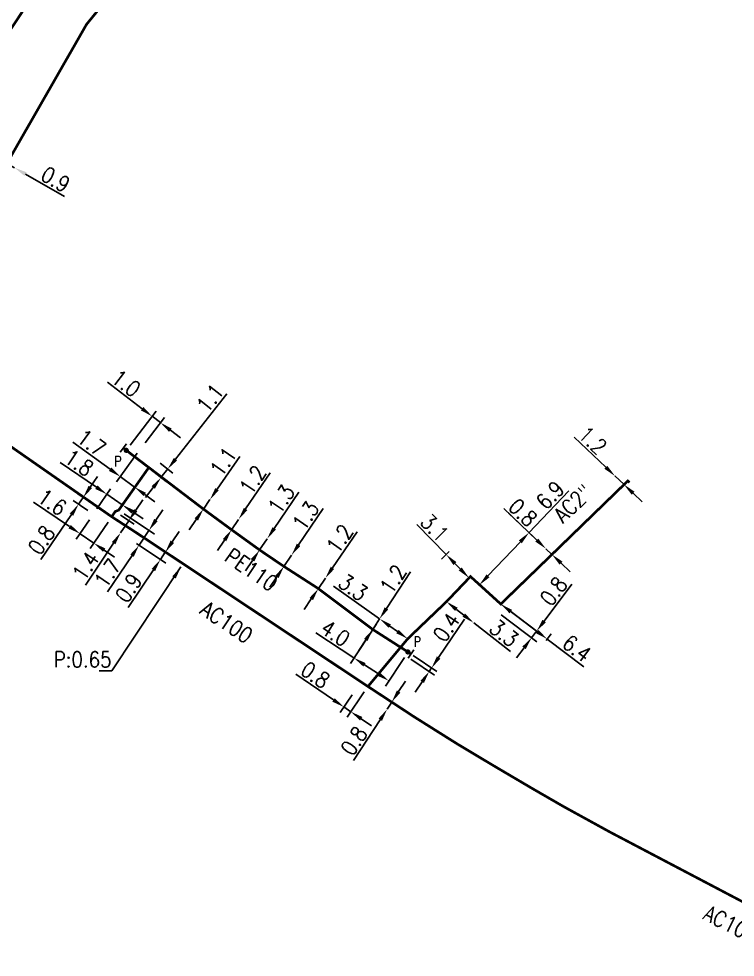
# Model space of a CAD drawing. Header units: millimetres. Extents: x 107999 to 109004, y 120010 to 121005.
# Drawn here: x 108207.9 to 108276.5, y 120795.4 to 120885.2 of the extents above; entities that cross this region are included whole.
import ezdxf
from ezdxf.enums import TextEntityAlignment as Align

# ---------------------------------------------------------------- set-up
doc = ezdxf.new("R2010")
doc.units = ezdxf.units.MM
doc.header["$PDMODE"] = 34
doc.linetypes.add('L_25_AP', pattern=[2000, 1000, 1000])
doc.linetypes.add('L_25_PE', pattern=[2000, 1000, 1000])
doc.layers.get('0').update_dxf_attribs({"linetype": 'CONTINUOUS'})
doc.layers.get('Defpoints').update_dxf_attribs({"linetype": 'CONTINUOUS'})
for name, color, linetype in [('L_150', 1, 'CONTINUOUS'), ('L_300', 7, 'CONTINUOUS'), ('L_340', 7, 'CONTINUOUS')]:
    doc.layers.add(name, color=color, linetype=linetype)
doc.styles.add('G_ROMANS', font='ROMANS.SHX', dxfattribs={"width": 0.75})
doc.styles.get("Standard").update_dxf_attribs({"font": 'romans.shx', "width": 0.85})
doc.dimstyles.get("Standard").update_dxf_attribs({"dimtxt": 1.5, "dimasz": 1.2, "dimexe": 0.625, "dimexo": 0.625, "dimgap": 0.25, "dimtad": 1, "dimdec": 1, "dimzin": 0, "dimdsep": 46, "dimtxsty": 'Standard', "dimcen": -0.5, "dimadec": 0, "dimazin": 0, "dimtfac": 1, "dimtdec": 1, "dimtmove": 0, "dimatfit": 3, "dimfxl": 0, "dimtolj": 1, "dimtzin": 0, "dimarcsym": 0})

# ---------------------------------------------------------------- blocks, each defined once
blk = doc.blocks.new('L_340_07')
at = {"color": 0, "linetype": 'Continuous', "const_width": 0.25, "flags": 128}
blk.add_lwpolyline([(0, 0), (0.35, 0)], dxfattribs=at)
at = {"color": 0, "linetype": 'Continuous', "flags": 128}
blk.add_lwpolyline([(0.35, -0.5), (0.35, 0.5)], dxfattribs=at)
at = {"color": 0, "linetype": 'Continuous', "width": 0.75, "flags": 3}
for tag, p in [('DEF_LEG', (0.723, -3.465)), ('DEF_COUP', (0.723, -5.965)), ('DEF_TYPE', (0.723, -8.465))]:
    blk.add_attdef(tag, text='', height=1.2, dxfattribs=at).set_placement(p, align=Align.MIDDLE)
blk = doc.blocks.new('*D48')
at = {"layer": 'Defpoints', "color": 0, "linetype": 'Continuous', "transparency": 16777216}
for p in [(108221.449, 120846.532), (108218.178, 120843.881), (108219.598, 120844.102)]:
    blk.add_point(p, dxfattribs=at)
at = {"layer": 'L_300', "color": 0, "linetype": 'Continuous', "lineweight": -2, "transparency": 16777216}
for p, q in [((108219.703, 120847.862), (108216.367, 120850.404)), ((108218.557, 120844.378), (108221.036, 120847.632)), ((108219.976, 120844.599), (108221.828, 120847.029)), ((108221.449, 120846.532), (108220.657, 120847.135)), ((108222.403, 120845.804), (108223.358, 120845.077))]:
    blk.add_line(p, q, dxfattribs=at)
at = {"layer": 'L_300', "color": 0, "linetype": 'Continuous', "transparency": 16777216}
for points in [[(108219.824, 120848.021), (108219.581, 120847.703), (108220.657, 120847.135)], [(108222.525, 120845.963), (108222.282, 120845.645), (108221.449, 120846.532)]]:
    blk.add_solid(points, dxfattribs=at)
at = {"layer": 'L_300', "color": 0, "linetype": 'Continuous', "transparency": 16777216, "insert": (108218.162, 120850.293), "char_height": 1.5, "attachment_point": 5, "rotation": 322.69623}
blk.add_mtext('\\A1;1.0', dxfattribs=at)
blk = doc.blocks.new('*D49')
at = {"layer": 'Defpoints', "color": 0, "linetype": 'Continuous', "transparency": 16777216}
for p in [(108219.598, 120844.102), (108220.338, 120842.237), (108217.603, 120841.364)]:
    blk.add_point(p, dxfattribs=at)
at = {"layer": 'L_150', "color": 0, "linetype": 'Continuous', "lineweight": -2, "transparency": 16777216}
for p, q in [((108216.633, 120842.071), (108213.057, 120844.676)), ((108219.23, 120843.597), (108217.235, 120840.859)), ((108219.97, 120841.731), (108218.606, 120839.859)), ((108218.974, 120840.365), (108217.603, 120841.364)), ((108219.944, 120839.658), (108220.914, 120838.951))]:
    blk.add_line(p, q, dxfattribs=at)
at = {"layer": 'L_150', "color": 0, "linetype": 'Continuous', "transparency": 16777216}
for points in [[(108216.751, 120842.232), (108216.515, 120841.909), (108217.603, 120841.364)], [(108220.062, 120839.819), (108219.826, 120839.496), (108218.974, 120840.365)]]:
    blk.add_solid(points, dxfattribs=at)
at = {"layer": 'L_150', "color": 0, "linetype": 'Continuous', "transparency": 16777216, "insert": (108214.854, 120844.604), "char_height": 1.5, "attachment_point": 5, "rotation": 323.92057}
blk.add_mtext('\\A1;1.7', dxfattribs=at)
blk = doc.blocks.new('*D50')
at = {"layer": 'Defpoints', "color": 0, "linetype": 'Continuous', "transparency": 16777216}
for p in [(108218.178, 120843.881), (108220.934, 120843.052), (108222.151, 120842.094)]:
    blk.add_point(p, dxfattribs=at)
at = {"layer": 'L_300', "color": 0, "linetype": 'Continuous', "lineweight": -2, "transparency": 16777216}
for p, q in [((108222.893, 120843.038), (108227.803, 120849.283)), ((108218.669, 120843.495), (108221.993, 120840.882)), ((108221.425, 120842.665), (108222.643, 120841.708)), ((108221.502, 120841.268), (108222.151, 120842.094)), ((108220.76, 120840.325), (108220.019, 120839.381))]:
    blk.add_line(p, q, dxfattribs=at)
at = {"layer": 'L_300', "color": 0, "linetype": 'Continuous', "transparency": 16777216}
for points in [[(108222.736, 120843.161), (108223.05, 120842.914), (108222.151, 120842.094)], [(108220.603, 120840.448), (108220.918, 120840.201), (108221.502, 120841.268)]]:
    blk.add_solid(points, dxfattribs=at)
at = {"layer": 'L_300', "color": 0, "linetype": 'Continuous', "transparency": 16777216, "insert": (108226.206, 120848.869), "char_height": 1.5, "attachment_point": 5, "rotation": 51.82756}
blk.add_mtext('\\A1;1.1', dxfattribs=at)
blk = doc.blocks.new('*D51')
at = {"layer": 'Defpoints', "color": 0, "linetype": 'Continuous', "transparency": 16777216}
for p in [(108216.314, 120839.674), (108217.455, 120838.157), (108215.006, 120837.749)]:
    blk.add_point(p, dxfattribs=at)
at = {"layer": 'L_150', "color": 0, "linetype": 'Continuous', "lineweight": -2, "transparency": 16777216}
for p, q in [((108215.322, 120840.348), (108211.857, 120842.704)), ((108215.357, 120838.266), (108216.666, 120840.191)), ((108217.8, 120838.664), (108216.314, 120839.674)), ((108217.806, 120838.673), (108218.151, 120839.181)), ((108218.792, 120837.989), (108219.785, 120837.314))]:
    blk.add_line(p, q, dxfattribs=at)
at = {"layer": 'L_150', "color": 0, "linetype": 'Continuous', "transparency": 16777216}
for points in [[(108215.434, 120840.514), (108215.209, 120840.183), (108216.314, 120839.674)], [(108218.905, 120838.154), (108218.68, 120837.824), (108217.8, 120838.664)]]:
    blk.add_solid(points, dxfattribs=at)
at = {"layer": 'L_150', "color": 0, "linetype": 'Continuous', "transparency": 16777216, "insert": (108213.656, 120842.69), "char_height": 1.5, "attachment_point": 5, "rotation": 325.78911}
blk.add_mtext('\\A1;1.8', dxfattribs=at)
blk = doc.blocks.new('*D52')
at = {"layer": 'Defpoints', "color": 0, "linetype": 'Continuous', "transparency": 16777216}
for p in [(108226.189, 120839.164), (108226.189, 120839.164), (108225.565, 120838.258)]:
    blk.add_point(p, dxfattribs=at)
at = {"layer": 'L_150', "color": 0, "linetype": 'Continuous', "lineweight": -2, "transparency": 16777216}
for p, q in [((108226.869, 120840.152), (108229.04, 120843.302)), ((108225.565, 120838.258), (108226.189, 120839.164)), ((108224.884, 120837.27), (108224.203, 120836.282))]:
    blk.add_line(p, q, dxfattribs=at)
at = {"layer": 'L_150', "color": 0, "linetype": 'Continuous', "transparency": 16777216}
for points in [[(108226.705, 120840.266), (108227.034, 120840.039), (108226.189, 120839.164)], [(108224.719, 120837.384), (108225.048, 120837.157), (108225.565, 120838.258)]]:
    blk.add_solid(points, dxfattribs=at)
at = {"layer": 'L_150', "color": 0, "linetype": 'Continuous', "transparency": 16777216, "insert": (108227.472, 120842.789), "char_height": 1.5, "attachment_point": 5, "rotation": 55.43268}
blk.add_mtext('\\A1;1.1', dxfattribs=at)
blk = doc.blocks.new('*D53')
at = {"layer": 'Defpoints', "color": 0, "linetype": 'Continuous', "transparency": 16777216}
for p in [(108228.935, 120837.271), (108228.935, 120837.271), (108228.262, 120836.278)]:
    blk.add_point(p, dxfattribs=at)
at = {"layer": 'L_150', "color": 0, "linetype": 'Continuous', "lineweight": -2, "transparency": 16777216}
for p, q in [((108229.609, 120838.265), (108231.959, 120841.733)), ((108228.262, 120836.278), (108228.935, 120837.271)), ((108227.589, 120835.285), (108226.916, 120834.291))]:
    blk.add_line(p, q, dxfattribs=at)
at = {"layer": 'L_150', "color": 0, "linetype": 'Continuous', "transparency": 16777216}
for points in [[(108229.443, 120838.377), (108229.774, 120838.153), (108228.935, 120837.271)], [(108227.424, 120835.397), (108227.755, 120835.172), (108228.262, 120836.278)]]:
    blk.add_solid(points, dxfattribs=at)
at = {"layer": 'L_150', "color": 0, "linetype": 'Continuous', "transparency": 16777216, "insert": (108230.292, 120841.056), "char_height": 1.5, "attachment_point": 5, "rotation": 55.87573}
blk.add_mtext('\\A1;1.2', dxfattribs=at)
blk = doc.blocks.new('*D54')
at = {"layer": 'Defpoints', "color": 0, "linetype": 'Continuous', "transparency": 16777216}
for p in [(108231.674, 120835.42), (108231.674, 120835.42), (108230.946, 120834.343)]:
    blk.add_point(p, dxfattribs=at)
at = {"layer": 'L_150', "color": 0, "linetype": 'Continuous', "lineweight": -2, "transparency": 16777216}
for p, q in [((108232.347, 120836.413), (108234.696, 120839.882)), ((108230.946, 120834.343), (108231.674, 120835.42)), ((108230.273, 120833.35), (108229.6, 120832.356))]:
    blk.add_line(p, q, dxfattribs=at)
at = {"layer": 'L_150', "color": 0, "linetype": 'Continuous', "transparency": 16777216}
for points in [[(108232.182, 120836.526), (108232.513, 120836.301), (108231.674, 120835.42)], [(108230.107, 120833.462), (108230.438, 120833.238), (108230.946, 120834.343)]]:
    blk.add_solid(points, dxfattribs=at)
at = {"layer": 'L_150', "color": 0, "linetype": 'Continuous', "transparency": 16777216, "insert": (108233.03, 120839.205), "char_height": 1.5, "attachment_point": 5, "rotation": 55.89656}
blk.add_mtext('\\A1;1.3', dxfattribs=at)
blk = doc.blocks.new('*D55')
at = {"layer": 'Defpoints', "color": 0, "linetype": 'Continuous', "transparency": 16777216}
for p in [(108234.005, 120833.841), (108234.005, 120833.841), (108233.277, 120832.765)]:
    blk.add_point(p, dxfattribs=at)
at = {"layer": 'L_150', "color": 0, "linetype": 'Continuous', "lineweight": -2, "transparency": 16777216}
for p, q in [((108234.678, 120834.835), (108237.027, 120838.304)), ((108233.277, 120832.765), (108234.005, 120833.841)), ((108232.604, 120831.771), (108231.931, 120830.778))]:
    blk.add_line(p, q, dxfattribs=at)
at = {"layer": 'L_150', "color": 0, "linetype": 'Continuous', "transparency": 16777216}
for points in [[(108234.513, 120834.947), (108234.844, 120834.723), (108234.005, 120833.841)], [(108232.438, 120831.883), (108232.769, 120831.659), (108233.277, 120832.765)]]:
    blk.add_solid(points, dxfattribs=at)
at = {"layer": 'L_150', "color": 0, "linetype": 'Continuous', "transparency": 16777216, "insert": (108235.361, 120837.627), "char_height": 1.5, "attachment_point": 5, "rotation": 55.89656}
blk.add_mtext('\\A1;1.3', dxfattribs=at)
blk = doc.blocks.new('*D56')
at = {"layer": 'Defpoints', "color": 0, "linetype": 'Continuous', "transparency": 16777216}
for p in [(108237.247, 120831.636), (108237.247, 120831.636), (108236.572, 120830.644)]:
    blk.add_point(p, dxfattribs=at)
at = {"layer": 'L_150', "color": 0, "linetype": 'Continuous', "lineweight": -2, "transparency": 16777216}
for p, q in [((108237.922, 120832.628), (108240.279, 120836.091)), ((108236.572, 120830.644), (108237.247, 120831.636)), ((108235.897, 120829.652), (108235.222, 120828.659))]:
    blk.add_line(p, q, dxfattribs=at)
at = {"layer": 'L_150', "color": 0, "linetype": 'Continuous', "transparency": 16777216}
for points in [[(108237.757, 120832.74), (108238.087, 120832.515), (108237.247, 120831.636)], [(108235.732, 120829.764), (108236.062, 120829.539), (108236.572, 120830.644)]]:
    blk.add_solid(points, dxfattribs=at)
at = {"layer": 'L_150', "color": 0, "linetype": 'Continuous', "transparency": 16777216, "insert": (108238.611, 120835.418), "char_height": 1.5, "attachment_point": 5, "rotation": 55.76842}
blk.add_mtext('\\A1;1.2', dxfattribs=at)
blk = doc.blocks.new('*D57')
at = {"layer": 'Defpoints', "color": 0, "linetype": 'Continuous', "transparency": 16777216}
for p in [(108242.432, 120827.742), (108242.432, 120827.742), (108241.774, 120826.739)]:
    blk.add_point(p, dxfattribs=at)
at = {"layer": 'L_150', "color": 0, "linetype": 'Continuous', "lineweight": -2, "transparency": 16777216}
for p, q in [((108243.09, 120828.745), (108245.388, 120832.248)), ((108241.774, 120826.739), (108242.432, 120827.742)), ((108241.115, 120825.735), (108240.457, 120824.732))]:
    blk.add_line(p, q, dxfattribs=at)
at = {"layer": 'L_150', "color": 0, "linetype": 'Continuous', "transparency": 16777216}
for points in [[(108242.923, 120828.855), (108243.257, 120828.636), (108242.432, 120827.742)], [(108240.948, 120825.845), (108241.283, 120825.626), (108241.774, 120826.739)]]:
    blk.add_solid(points, dxfattribs=at)
at = {"layer": 'L_150', "color": 0, "linetype": 'Continuous', "transparency": 16777216, "insert": (108243.732, 120831.547), "char_height": 1.5, "attachment_point": 5, "rotation": 56.73712}
blk.add_mtext('\\A1;1.2', dxfattribs=at)
blk = doc.blocks.new('*D58')
at = {"layer": 'Defpoints', "color": 0, "linetype": 'Continuous', "transparency": 16777216}
for p in [(108242.435, 120827.747), (108245.147, 120824.582), (108239.984, 120824.01)]:
    blk.add_point(p, dxfattribs=at)
at = {"layer": 'L_300', "color": 0, "linetype": 'Continuous', "lineweight": -2, "transparency": 16777216}
for p, q in [((108242.092, 120827.224), (108239.641, 120823.488)), ((108239.984, 120824.01), (108236.329, 120826.408)), ((108244.805, 120824.06), (108242.989, 120821.292)), ((108242.328, 120822.473), (108240.987, 120823.352))]:
    blk.add_line(p, q, dxfattribs=at)
at = {"layer": 'L_300', "color": 0, "linetype": 'Continuous', "transparency": 16777216}
for points in [[(108241.097, 120823.519), (108240.878, 120823.185), (108239.984, 120824.01)], [(108242.438, 120822.64), (108242.219, 120822.305), (108243.332, 120821.814)]]:
    blk.add_solid(points, dxfattribs=at)
at = {"layer": 'L_300', "color": 0, "linetype": 'Continuous', "transparency": 16777216, "insert": (108238.203, 120826.374), "char_height": 1.5, "attachment_point": 5, "rotation": 326.73712}
blk.add_mtext('\\A1;4.0', dxfattribs=at)
blk = doc.blocks.new('*D59')
at = {"layer": 'Defpoints', "color": 0, "linetype": 'Continuous', "transparency": 16777216}
for p in [(108245.147, 120824.582), (108244.925, 120824.25), (108247.191, 120822.719)]:
    blk.add_point(p, dxfattribs=at)
at = {"layer": 'L_300', "color": 0, "linetype": 'Continuous', "lineweight": -2, "transparency": 16777216}
for p, q in [((108248.086, 120824.045), (108250.568, 120827.717)), ((108245.443, 120823.9), (108247.708, 120822.369)), ((108245.665, 120824.232), (108247.932, 120822.7)), ((108247.191, 120822.719), (108247.415, 120823.05)), ((108246.519, 120821.725), (108245.847, 120820.73))]:
    blk.add_line(p, q, dxfattribs=at)
at = {"layer": 'L_300', "color": 0, "linetype": 'Continuous', "transparency": 16777216}
for points in [[(108247.921, 120824.157), (108248.252, 120823.933), (108247.415, 120823.05)], [(108246.353, 120821.837), (108246.684, 120821.613), (108247.191, 120822.719)]]:
    blk.add_solid(points, dxfattribs=at)
at = {"layer": 'L_300', "color": 0, "linetype": 'Continuous', "transparency": 16777216, "insert": (108248.834, 120826.938), "char_height": 1.5, "attachment_point": 5, "rotation": 55.9531}
blk.add_mtext('\\A1;0.4', dxfattribs=at)
blk = doc.blocks.new('*D60')
at = {"layer": 'Defpoints', "color": 0, "linetype": 'Continuous', "transparency": 16777216}
for p in [(108215.006, 120837.749), (108216.785, 120837.523), (108213.749, 120835.9)]:
    blk.add_point(p, dxfattribs=at)
at = {"layer": 'L_150', "color": 0, "linetype": 'Continuous', "lineweight": -2, "transparency": 16777216}
for p, q in [((108212.756, 120836.575), (108209.292, 120838.93)), ((108214.654, 120837.232), (108213.397, 120835.384)), ((108216.434, 120837.006), (108214.72, 120834.484)), ((108215.071, 120835.001), (108213.749, 120835.9)), ((108216.064, 120834.327), (108217.056, 120833.652))]:
    blk.add_line(p, q, dxfattribs=at)
at = {"layer": 'L_150', "color": 0, "linetype": 'Continuous', "transparency": 16777216}
for points in [[(108212.869, 120836.74), (108212.644, 120836.41), (108213.749, 120835.9)], [(108216.176, 120834.492), (108215.951, 120834.161), (108215.071, 120835.001)]]:
    blk.add_solid(points, dxfattribs=at)
at = {"layer": 'L_150', "color": 0, "linetype": 'Continuous', "transparency": 16777216, "insert": (108211.09, 120838.917), "char_height": 1.5, "attachment_point": 5, "rotation": 325.78911}
blk.add_mtext('\\A1;1.6', dxfattribs=at)
blk = doc.blocks.new('*D61')
at = {"layer": 'Defpoints', "color": 0, "linetype": 'Continuous', "transparency": 16777216}
for p in [(108213.609, 120838.716), (108215.013, 120837.76), (108216.785, 120837.523)]:
    blk.add_point(p, dxfattribs=at)
at = {"layer": 'L_150', "color": 0, "linetype": 'Continuous', "lineweight": -2, "transparency": 16777216}
for p, q in [((108214.736, 120840.37), (108215.411, 120841.362)), ((108216.269, 120837.874), (108213.544, 120839.73)), ((108214.496, 120838.111), (108213.092, 120839.068)), ((108214.06, 120839.379), (108213.609, 120838.716)), ((108212.933, 120837.724), (108210.001, 120833.418))]:
    blk.add_line(p, q, dxfattribs=at)
at = {"layer": 'L_150', "color": 0, "linetype": 'Continuous', "transparency": 16777216}
for points in [[(108214.571, 120840.483), (108214.901, 120840.258), (108214.06, 120839.379)], [(108212.768, 120837.837), (108213.099, 120837.611), (108213.609, 120838.716)]]:
    blk.add_solid(points, dxfattribs=at)
at = {"layer": 'L_150', "color": 0, "linetype": 'Continuous', "transparency": 16777216, "insert": (108210.067, 120835.292), "char_height": 1.5, "attachment_point": 5, "rotation": 55.74145}
blk.add_mtext('\\A1;0.8', dxfattribs=at)
blk = doc.blocks.new('*D62')
at = {"layer": 'Defpoints', "color": 0, "linetype": 'Continuous', "transparency": 16777216}
for p in [(108217.12, 120838.02), (108217.634, 120835.986), (108217.634, 120835.986)]:
    blk.add_point(p, dxfattribs=at)
at = {"layer": 'L_150', "color": 0, "linetype": 'Continuous', "lineweight": -2, "transparency": 16777216}
for p, q in [((108219.087, 120838.142), (108219.757, 120839.137)), ((108218.416, 120837.147), (108217.634, 120835.986)), ((108217.639, 120837.671), (108218.935, 120836.798)), ((108216.964, 120834.99), (108214.267, 120830.986))]:
    blk.add_line(p, q, dxfattribs=at)
at = {"layer": 'L_150', "color": 0, "linetype": 'Continuous', "transparency": 16777216}
for points in [[(108218.921, 120838.254), (108219.253, 120838.03), (108218.416, 120837.147)], [(108216.798, 120835.102), (108217.13, 120834.879), (108217.634, 120835.986)]]:
    blk.add_solid(points, dxfattribs=at)
at = {"layer": 'L_150', "color": 0, "linetype": 'Continuous', "transparency": 16777216, "insert": (108214.289, 120832.81), "char_height": 1.5, "attachment_point": 5, "rotation": 56.03748}
blk.add_mtext('\\A1;1.4', dxfattribs=at)
blk = doc.blocks.new('*D63')
at = {"layer": 'Defpoints', "color": 0, "linetype": 'Continuous', "transparency": 16777216}
for p in [(108217.455, 120838.157), (108219.399, 120834.797), (108219.399, 120834.797)]:
    blk.add_point(p, dxfattribs=at)
at = {"layer": 'L_150', "color": 0, "linetype": 'Continuous', "lineweight": -2, "transparency": 16777216}
for p, q in [((108221.019, 120837.203), (108221.69, 120838.198)), ((108217.973, 120837.807), (108220.867, 120835.858)), ((108220.349, 120836.207), (108219.399, 120834.797)), ((108218.729, 120833.802), (108216.389, 120830.327))]:
    blk.add_line(p, q, dxfattribs=at)
at = {"layer": 'L_150', "color": 0, "linetype": 'Continuous', "transparency": 16777216}
for points in [[(108220.854, 120837.314), (108221.185, 120837.091), (108220.349, 120836.207)], [(108218.563, 120833.914), (108218.895, 120833.69), (108219.399, 120834.797)]]:
    blk.add_solid(points, dxfattribs=at)
at = {"layer": 'L_150', "color": 0, "linetype": 'Continuous', "transparency": 16777216, "insert": (108216.394, 120832.126), "char_height": 1.5, "attachment_point": 5, "rotation": 56.03748}
blk.add_mtext('\\A1;1.7', dxfattribs=at)
blk = doc.blocks.new('*D64')
at = {"layer": 'Defpoints', "color": 0, "linetype": 'Continuous', "transparency": 16777216}
for p in [(108240.159, 120820.992), (108241.32, 120821.277), (108239.018, 120819.314)]:
    blk.add_point(p, dxfattribs=at)
at = {"layer": 'L_150', "color": 0, "linetype": 'Continuous', "lineweight": -2, "transparency": 16777216}
for p, q in [((108238.026, 120819.988), (108234.411, 120822.446)), ((108239.808, 120820.475), (108238.667, 120818.797)), ((108240.969, 120820.76), (108239.328, 120818.347)), ((108239.68, 120818.864), (108239.018, 120819.314)), ((108240.672, 120818.189), (108241.665, 120817.515))]:
    blk.add_line(p, q, dxfattribs=at)
at = {"layer": 'L_150', "color": 0, "linetype": 'Continuous', "transparency": 16777216}
for points in [[(108238.138, 120820.154), (108237.913, 120819.823), (108239.018, 120819.314)], [(108240.785, 120818.355), (108240.56, 120818.024), (108239.68, 120818.864)]]:
    blk.add_solid(points, dxfattribs=at)
at = {"layer": 'L_150', "color": 0, "linetype": 'Continuous', "transparency": 16777216, "insert": (108236.284, 120822.382), "char_height": 1.5, "attachment_point": 5, "rotation": 325.78911}
blk.add_mtext('\\A1;0.8', dxfattribs=at)
blk = doc.blocks.new('*D65')
at = {"layer": 'Defpoints', "color": 0, "linetype": 'Continuous', "transparency": 16777216}
for p in [(108248.842, 120829.397), (108248.842, 120829.397), (108251.445, 120827.371)]:
    blk.add_point(p, dxfattribs=at)
at = {"layer": 'L_150', "color": 0, "linetype": 'Continuous', "lineweight": -2, "transparency": 16777216}
for p, q in [((108249.789, 120828.66), (108250.498, 120828.107)), ((108251.445, 120827.371), (108254.985, 120824.616)), ((108251.062, 120826.877), (108251.061, 120826.877))]:
    blk.add_line(p, q, dxfattribs=at)
at = {"layer": 'L_150', "color": 0, "linetype": 'Continuous', "transparency": 16777216}
for points in [[(108249.912, 120828.817), (108249.666, 120828.502), (108248.842, 120829.397)], [(108250.621, 120828.265), (108250.375, 120827.95), (108251.445, 120827.371)]]:
    blk.add_solid(points, dxfattribs=at)
at = {"layer": 'L_150', "color": 0, "linetype": 'Continuous', "transparency": 16777216, "insert": (108254.348, 120826.379), "char_height": 1.5, "attachment_point": 5, "rotation": 322.1114}
blk.add_mtext('\\A1;3.3', dxfattribs=at)
blk = doc.blocks.new('*D66')
at = {"layer": 'Defpoints', "color": 0, "linetype": 'Continuous', "transparency": 16777216}
for p in [(108254.04, 120829.166), (108253.586, 120828.506), (108256.991, 120825.938)]:
    blk.add_point(p, dxfattribs=at)
at = {"layer": 'L_150', "color": 0, "linetype": 'Continuous', "lineweight": -2, "transparency": 16777216}
for p, q in [((108258.196, 120827.535), (108260.851, 120831.057)), ((108254.085, 120828.13), (108257.49, 120825.562)), ((108254.539, 120828.789), (108257.972, 120826.201)), ((108256.991, 120825.938), (108257.473, 120826.577)), ((108256.269, 120824.98), (108255.546, 120824.022))]:
    blk.add_line(p, q, dxfattribs=at)
at = {"layer": 'L_150', "color": 0, "linetype": 'Continuous', "transparency": 16777216}
for points in [[(108258.036, 120827.656), (108258.355, 120827.415), (108257.473, 120826.577)], [(108256.109, 120825.1), (108256.429, 120824.859), (108256.991, 120825.938)]]:
    blk.add_solid(points, dxfattribs=at)
at = {"layer": 'L_150', "color": 0, "linetype": 'Continuous', "transparency": 16777216, "insert": (108259.098, 120830.393), "char_height": 1.5, "attachment_point": 5, "rotation": 52.98358}
blk.add_mtext('\\A1;0.8', dxfattribs=at)
blk = doc.blocks.new('*D67')
at = {"layer": 'Defpoints', "color": 0, "linetype": 'Continuous', "transparency": 16777216}
for p in [(108258.359, 120834.461), (108258.359, 120834.461), (108258.939, 120833.911)]:
    blk.add_point(p, dxfattribs=at)
at = {"layer": 'L_150', "color": 0, "linetype": 'Continuous', "lineweight": -2, "transparency": 16777216}
for p, q in [((108257.488, 120835.288), (108254.318, 120838.297)), ((108258.939, 120833.911), (108258.359, 120834.461)), ((108259.809, 120833.084), (108260.679, 120832.258))]:
    blk.add_line(p, q, dxfattribs=at)
at = {"layer": 'L_150', "color": 0, "linetype": 'Continuous', "transparency": 16777216}
for points in [[(108257.626, 120835.433), (108257.351, 120835.143), (108258.359, 120834.461)], [(108259.947, 120833.23), (108259.671, 120832.939), (108258.939, 120833.911)]]:
    blk.add_solid(points, dxfattribs=at)
at = {"layer": 'L_150', "color": 0, "linetype": 'Continuous', "transparency": 16777216, "insert": (108256.156, 120837.931), "char_height": 1.5, "attachment_point": 5, "rotation": 316.48968}
blk.add_mtext('\\A1;0.8', dxfattribs=at)
blk = doc.blocks.new('*D68')
at = {"layer": 'Defpoints', "color": 0, "linetype": 'Continuous', "transparency": 16777216}
for p in [(108249.555, 120834.635), (108250.997, 120831.666), (108251.137, 120831.803)]:
    blk.add_point(p, dxfattribs=at)
at = {"layer": 'L_150', "color": 0, "linetype": 'Continuous', "lineweight": -2, "transparency": 16777216}
for p, q in [((108248.808, 120833.906), (108246.008, 120836.773)), ((108249.108, 120834.199), (108248.361, 120833.469)), ((108250.158, 120832.524), (108249.647, 120833.048)), ((108250.69, 120831.366), (108250.55, 120831.229))]:
    blk.add_line(p, q, dxfattribs=at)
at = {"layer": 'L_150', "color": 0, "linetype": 'Continuous', "transparency": 16777216}
for points in [[(108249.79, 120833.187), (108249.504, 120832.908), (108248.808, 120833.906)], [(108250.301, 120832.664), (108250.015, 120832.384), (108250.997, 120831.666)]]:
    blk.add_solid(points, dxfattribs=at)
at = {"layer": 'L_150', "color": 0, "linetype": 'Continuous', "transparency": 16777216, "insert": (108247.704, 120836.467), "char_height": 1.5, "attachment_point": 5, "rotation": 314.32807}
blk.add_mtext('\\A1;3.1', dxfattribs=at)
blk = doc.blocks.new('*D69')
at = {"layer": 'Defpoints', "color": 0, "linetype": 'Continuous', "transparency": 16777216}
for p in [(108242.432, 120827.747), (108242.432, 120827.747), (108245.128, 120825.843)]:
    blk.add_point(p, dxfattribs=at)
at = {"layer": 'L_150', "color": 0, "linetype": 'Continuous', "lineweight": -2, "transparency": 16777216}
for p, q in [((108242.432, 120827.747), (108238.02, 120830.865)), ((108244.148, 120826.535), (108243.412, 120827.054))]:
    blk.add_line(p, q, dxfattribs=at)
at = {"layer": 'L_150', "color": 0, "linetype": 'Continuous', "transparency": 16777216}
for points in [[(108243.528, 120827.218), (108243.297, 120826.891), (108242.432, 120827.747)], [(108244.263, 120826.698), (108244.032, 120826.372), (108245.128, 120825.843)]]:
    blk.add_solid(points, dxfattribs=at)
at = {"layer": 'L_150', "color": 0, "linetype": 'Continuous', "transparency": 16777216, "insert": (108239.892, 120830.766), "char_height": 1.5, "attachment_point": 5, "rotation": 324.75559}
blk.add_mtext('\\A1;3.3', dxfattribs=at)
blk = doc.blocks.new('*D70')
at = {"layer": 'Defpoints', "color": 0, "linetype": 'Continuous', "transparency": 16777216}
for p in [(108241.32, 120821.277), (108243.157, 120819.102), (108243.157, 120819.102)]:
    blk.add_point(p, dxfattribs=at)
at = {"layer": 'L_150', "color": 0, "linetype": 'Continuous', "lineweight": -2, "transparency": 16777216}
for p, q in [((108244.26, 120820.792), (108244.915, 120821.797)), ((108241.844, 120820.935), (108244.128, 120819.445)), ((108243.604, 120819.787), (108243.157, 120819.102)), ((108242.502, 120818.097), (108239.953, 120814.19))]:
    blk.add_line(p, q, dxfattribs=at)
at = {"layer": 'L_150', "color": 0, "linetype": 'Continuous', "transparency": 16777216}
for points in [[(108244.092, 120820.901), (108244.427, 120820.682), (108243.604, 120819.787)], [(108242.334, 120818.206), (108242.669, 120817.987), (108243.157, 120819.102)]]:
    blk.add_solid(points, dxfattribs=at)
at = {"layer": 'L_150', "color": 0, "linetype": 'Continuous', "transparency": 16777216, "insert": (108239.982, 120816.064), "char_height": 1.5, "attachment_point": 5, "rotation": 56.87901}
blk.add_mtext('\\A1;0.8', dxfattribs=at)
blk = doc.blocks.new('*D71')
at = {"layer": 'Defpoints', "color": 0, "linetype": 'Continuous', "transparency": 16777216}
for p in [(108254.318, 120838.297), (108251.137, 120831.803), (108251.99, 120830.993)]:
    blk.add_point(p, dxfattribs=at)
at = {"layer": 'L_150', "color": 0, "linetype": 'Continuous', "lineweight": -2, "transparency": 16777216}
for p, q in [((108256.741, 120835.997), (108260.548, 120840.008)), ((108254.771, 120837.867), (108257.194, 120835.567)), ((108252.816, 120831.863), (108255.915, 120835.127)), ((108251.59, 120831.372), (108252.443, 120830.563))]:
    blk.add_line(p, q, dxfattribs=at)
at = {"layer": 'L_150', "color": 0, "linetype": 'Continuous', "transparency": 16777216}
for points in [[(108255.769, 120835.265), (108256.06, 120834.989), (108256.741, 120835.997)], [(108252.671, 120832.001), (108252.961, 120831.726), (108251.99, 120830.993)]]:
    blk.add_solid(points, dxfattribs=at)
at = {"layer": 'L_150', "color": 0, "linetype": 'Continuous', "transparency": 16777216, "insert": (108258.773, 120839.59), "char_height": 1.5, "attachment_point": 5, "rotation": 46.48968}
blk.add_mtext('\\A1;6.9', dxfattribs=at)
blk = doc.blocks.new('*D72')
at = {"layer": 'Defpoints', "color": 0, "linetype": 'Continuous', "transparency": 16777216}
for p in [(108264.972, 120841.428), (108265.842, 120840.602), (108265.842, 120840.602)]:
    blk.add_point(p, dxfattribs=at)
at = {"layer": 'L_150', "color": 0, "linetype": 'Continuous', "lineweight": -2, "transparency": 16777216}
for p, q in [((108264.101, 120842.254), (108261.063, 120845.138)), ((108265.842, 120840.602), (108264.972, 120841.428)), ((108266.712, 120839.775), (108267.583, 120838.949))]:
    blk.add_line(p, q, dxfattribs=at)
at = {"layer": 'L_150', "color": 0, "linetype": 'Continuous', "transparency": 16777216}
for points in [[(108264.239, 120842.399), (108263.964, 120842.109), (108264.972, 120841.428)], [(108266.85, 120839.921), (108266.575, 120839.63), (108265.842, 120840.602)]]:
    blk.add_solid(points, dxfattribs=at)
at = {"layer": 'L_150', "color": 0, "linetype": 'Continuous', "transparency": 16777216, "insert": (108262.836, 120844.834), "char_height": 1.5, "attachment_point": 5, "rotation": 316.48968}
blk.add_mtext('\\A1;1.2', dxfattribs=at)
blk = doc.blocks.new('*D73')
at = {"layer": 'Defpoints', "color": 0, "linetype": 'Continuous', "transparency": 16777216}
for p in [(108254.04, 120829.166), (108258.486, 120825.814), (108258.004, 120825.175)]:
    blk.add_point(p, dxfattribs=at)
at = {"layer": 'L_150', "color": 0, "linetype": 'Continuous', "lineweight": -2, "transparency": 16777216}
for p, q in [((108254.998, 120828.443), (108257.527, 120826.536)), ((108258.38, 120825.674), (108258.862, 120826.313)), ((108258.486, 120825.814), (108261.994, 120823.168))]:
    blk.add_line(p, q, dxfattribs=at)
at = {"layer": 'L_150', "color": 0, "linetype": 'Continuous', "transparency": 16777216}
for points in [[(108255.119, 120828.603), (108254.878, 120828.283), (108254.04, 120829.166)], [(108257.648, 120826.696), (108257.407, 120826.376), (108258.486, 120825.814)]]:
    blk.add_solid(points, dxfattribs=at)
at = {"layer": 'L_150', "color": 0, "linetype": 'Continuous', "transparency": 16777216, "insert": (108261.33, 120824.921), "char_height": 1.5, "attachment_point": 5, "rotation": 322.98358}
blk.add_mtext('\\A1;6.4', dxfattribs=at)
blk = doc.blocks.new('*D380')
at = {"layer": 'Defpoints', "color": 0, "linetype": 'Continuous', "transparency": 16777216}
for p in [(108218.651, 120835.301), (108219.124, 120836.006), (108221.443, 120833.425)]:
    blk.add_point(p, dxfattribs=at)
at = {"layer": 'L_150', "color": 0, "linetype": 'Continuous', "lineweight": -2, "transparency": 16777216}
for p, q in [((108222.586, 120835.127), (108223.255, 120836.123)), ((108219.643, 120835.658), (108222.436, 120833.782)), ((108219.169, 120834.952), (108221.962, 120833.076)), ((108221.917, 120834.13), (108221.443, 120833.425)), ((108220.774, 120832.429), (108218.37, 120828.85))]:
    blk.add_line(p, q, dxfattribs=at)
at = {"layer": 'L_150', "color": 0, "linetype": 'Continuous', "transparency": 16777216}
for points in [[(108222.42, 120835.238), (108222.752, 120835.015), (108221.917, 120834.13)], [(108220.608, 120832.54), (108220.94, 120832.317), (108221.443, 120833.425)]]:
    blk.add_solid(points, dxfattribs=at)
at = {"layer": 'L_150', "color": 0, "linetype": 'Continuous', "transparency": 16777216, "insert": (108218.407, 120830.699), "char_height": 1.5, "attachment_point": 5, "rotation": 56.1095}
blk.add_mtext('\\A1;0.9', dxfattribs=at)
blk = doc.blocks.new('*D684')
at = {"layer": 'Defpoints', "color": 0, "linetype": 'Continuous', "transparency": 16777216}
for p in [(108206.752, 120871.347), (108207.489, 120870.922), (108207.489, 120870.922)]:
    blk.add_point(p, dxfattribs=at)
at = {"layer": 'L_150', "color": 0, "linetype": 'Continuous', "lineweight": -2, "transparency": 16777216}
for p, q in [((108205.713, 120871.946), (108204.673, 120872.545)), ((108206.752, 120871.347), (108207.489, 120870.922)), ((108208.529, 120870.323), (108212.264, 120868.171))]:
    blk.add_line(p, q, dxfattribs=at)
at = {"layer": 'L_150', "color": 0, "linetype": 'Continuous', "transparency": 16777216}
for points in [[(108205.813, 120872.119), (108205.613, 120871.773), (108206.752, 120871.347)], [(108208.629, 120870.497), (108208.429, 120870.15), (108207.489, 120870.922)]]:
    blk.add_solid(points, dxfattribs=at)
at = {"layer": 'L_150', "color": 0, "linetype": 'Continuous', "transparency": 16777216, "insert": (108211.415, 120869.814), "char_height": 1.5, "attachment_point": 5, "rotation": 330.04756}
blk.add_mtext('\\A1;0.9', dxfattribs=at)
blk = doc.blocks.new('L_300_12')
at = {"color": 0, "linetype": 'Continuous', "const_width": 0.248, "flags": 128}
blk.add_lwpolyline([(-0.126, 0, 1), (0.126, 0, 1)], format="xyb", close=True, dxfattribs=at)
at = {"linetype": 'Continuous', "style": 'G_ROMANS', "width": 0.75}
blk.add_attdef('P', text='', height=1, dxfattribs=at).set_placement((0, 1.331), align=Align.MIDDLE_CENTER)
at = {"color": 0, "linetype": 'Continuous', "width": 0.75, "flags": 3}
for tag, p in [('DEF_LEG', (0, -5)), ('DEF_COUP', (0, -7.5)), ('DEF_TYPE', (0, -10))]:
    blk.add_attdef(tag, text='', height=1.2, dxfattribs=at).set_placement(p, align=Align.MIDDLE)

msp = doc.modelspace()

# ---------------------------------------------------------------- linework, layer by layer
at = {"layer": 'L_150', "linetype": 'L_25_AP', "const_width": 0.25, "flags": 128}
for points in [[(108294.205, 120988.363), (108291.37, 120985.909), (108284.423, 120979.892), (108284.662, 120973.481), (108284.724, 120971.728), (108278.008, 120963.853), (108274.677, 120959.98), (108272.298, 120957.647), (108260.31, 120946.059), (108257.183, 120942.99), (108252.338, 120937.921), (108249.845, 120934.917), (108236.022, 120919.127), (108213.04, 120893.151), (108206.136, 120882.696), (108199.75, 120870.993), (108195.216, 120862.687), (108192.237, 120857.42), (108185.522, 120845.76), (108176.639, 120830.334)], [(108176.255, 120829.667), (108180.998, 120826.464), (108187.955, 120839.123), (108194.007, 120848.815), (108195.494, 120851.456), (108206.752, 120871.347), (108214.378, 120884.656), (108225.006, 120897.697), (108250.792, 120926.774), (108262.167, 120938.536), (108274.032, 120948.15), (108281.778, 120951.914), (108295.871, 120955.796), (108299.126, 120955.098), (108303.456, 120953.125), (108313.13, 120948.643), (108318.626, 120946.468), (108330.687, 120941.841), (108333.049, 120940.946), (108339.675, 120940.393), (108349.639, 120942.788), (108355.648, 120945.063), (108357.4, 120946.085), (108360.301, 120947.777), (108362.145, 120948.852)], [(108378.47, 120740.382), (108371.013, 120744.246), (108366.869, 120748.127), (108361.549, 120752.695), (108359.212, 120754.515), (108355.008, 120757.592), (108353.761, 120758.505), (108345.978, 120763.746), (108342.954, 120765.696), (108337.684, 120768.887), (108337.684, 120768.887), (108264.489, 120807.347), (108264.489, 120807.347), (108264.489, 120807.347), (108264.489, 120807.347), (108260.069, 120809.775), (108257.047, 120811.518), (108253.444, 120813.641), (108249.907, 120815.756), (108245.767, 120818.358), (108241.32, 120821.277), (108241.32, 120821.277), (108241.32, 120821.277), (108219.124, 120836.006), (108219.124, 120836.006), (108216.785, 120837.523), (108205.96, 120845.054), (108205.96, 120845.054), (108200.114, 120849.035), (108196.657, 120851.39), (108196.32, 120850.894), (108195.494, 120851.456)]]:
    msp.add_lwpolyline(points, dxfattribs=at)
at = {"layer": 'L_150', "linetype": 'L_25_PE', "const_width": 0.25, "flags": 128}
msp.add_lwpolyline([(108218.178, 120843.881), (108225.565, 120838.258), (108228.262, 120836.278), (108230.946, 120834.343), (108233.277, 120832.765), (108236.572, 120830.644), (108241.774, 120826.739), (108245.147, 120824.582)], dxfattribs=at)
at = {"layer": 'L_150', "linetype": 'L_25_PE', "flags": 128}
msp.add_lwpolyline([(108220.338, 120842.237, 0.25, 0.25, 0), (108217.455, 120838.157, 0.25, 0.25, 0), (108217.12, 120838.02, 0.25, 0.25, 0), (108216.785, 120837.523, 0, 0, 0)], format="xyseb", dxfattribs=at)
at = {"layer": 'L_150', "linetype": 'L_25_AP', "flags": 128}
msp.add_lwpolyline([(108241.32, 120821.277, 0.25, 0.25, 0), (108245.128, 120825.843, 0.25, 0.25, 0), (108248.842, 120829.397, 0.25, 0.25, 0), (108251.137, 120831.803, 0.25, 0.25, 0), (108254.04, 120829.166, 0.25, 0.25, 0), (108258.939, 120833.911, 0.25, 0.25, 0), (108265.842, 120840.602, 0.25, 0.25, 0), (108266.201, 120840.95, 0.25, 0.25, 0), (108266.366, 120840.8, 0, 0, 0)], format="xyseb", dxfattribs=at)

# ---------------------------------------------------------------- block references
at = {"layer": 'L_300'}
ref = msp.add_blockref('L_300_12', (108218.178, 120843.881), dxfattribs=dict(at, rotation=142.7221396891798))
ref.add_attrib('P', 'P', dxfattribs={"layer": '0', "linetype": 'Continuous', "height": 1, "style": 'G_ROMANS', "width": 0.75}).set_placement((108217.372, 120842.822), align=Align.MIDDLE_CENTER)
ref = msp.add_blockref('L_300_12', (108245.147, 120824.582), dxfattribs=dict(at, rotation=317.2374394498319))
ref.add_attrib('P', 'P', dxfattribs={"layer": '0', "linetype": 'Continuous', "height": 1, "style": 'G_ROMANS', "width": 0.75}).set_placement((108246.051, 120825.559), align=Align.MIDDLE_CENTER)
at = {"layer": 'L_340'}
for p, rotation in [((108218.178, 120843.881), 141.8275623111785), ((108245.147, 120824.582), 325.9531049429324)]:
    msp.add_blockref('L_340_07', p, dxfattribs=dict(at, rotation=rotation))

# ---------------------------------------------------------------- texts
at = {"layer": 'L_150', "linetype": 'Continuous', "width": 0.85}
for s, rotation, p in [('AC2"', 44.10511, (108260.013, 120836.826)), ('AC100', 333.19501, (108273.299, 120799.073))]:
    msp.add_text(s, height=1.5, rotation=rotation, dxfattribs=at).set_placement(p)
for s, rotation, p in [('PE110', 325.35555, (108230.154, 120832.452)), ('AC100', 326.26567, (108227.792, 120827.436))]:
    msp.add_text(s, height=1.5, rotation=rotation, dxfattribs=at).set_placement(p, align=Align.MIDDLE)
at = {"layer": 'L_150', "linetype": 'Continuous', "insert": (108216.761, 120823.111), "char_height": 1.5, "attachment_point": 9}
msp.add_mtext('\\A1;P:0.65', dxfattribs=at)

# ---------------------------------------------------------------- dimensions: what is measured, and where the dimension line sits
at = {"layer": 'L_150', "linetype": 'Continuous'}
for base, p1, p2, angle, picture, middle in [((108207.489, 120870.922), (108206.752, 120871.347), (108207.489, 120870.922), 150.04756, '*D684', (108210.916, 120868.948)), ((108217.603, 120841.364), (108220.338, 120842.237), (108219.598, 120844.102), 323.92057, '*D49', (108214.265, 120843.796)), ((108265.842, 120840.602), (108264.972, 120841.428), (108265.842, 120840.602), 136.48968, '*D72', (108262.147, 120844.109)), ((108216.314, 120839.674), (108217.455, 120838.157), (108215.006, 120837.749), 325.78911, '*D51', (108213.094, 120841.864)), ((108226.189, 120839.164), (108225.565, 120838.258), (108226.189, 120839.164), 235.43268, '*D52', (108228.295, 120842.221)), ((108228.935, 120837.271), (108228.262, 120836.278), (108228.935, 120837.271), 235.87573, '*D53', (108231.12, 120840.495)), ((108213.609, 120838.716), (108216.785, 120837.523), (108215.013, 120837.76), 55.74145, '*D61', (108210.894, 120834.729)), ((108231.674, 120835.42), (108230.946, 120834.343), (108231.674, 120835.42), 235.89656, '*D54', (108233.858, 120838.645)), ((108251.99, 120830.993), (108254.318, 120838.297), (108251.137, 120831.803), 46.48968, '*D71', (108259.498, 120838.902)), ((108213.749, 120835.9), (108216.785, 120837.523), (108215.006, 120837.749), 325.78911, '*D60', (108210.528, 120838.09)), ((108217.634, 120835.986), (108217.12, 120838.02), (108217.634, 120835.986), 56.03748, '*D62', (108215.119, 120832.251)), ((108234.005, 120833.841), (108233.277, 120832.765), (108234.005, 120833.841), 235.89656, '*D55', (108236.189, 120837.066)), ((108258.359, 120834.461), (108258.939, 120833.911), (108258.359, 120834.461), 316.48968, '*D67', (108255.468, 120837.206)), ((108219.399, 120834.797), (108217.455, 120838.157), (108219.399, 120834.797), 56.03748, '*D63', (108217.224, 120831.567)), ((108250.997, 120831.666), (108249.555, 120834.635), (108251.137, 120831.803), 134.32807, '*D68', (108246.989, 120835.769)), ((108237.247, 120831.636), (108236.572, 120830.644), (108237.247, 120831.636), 235.76842, '*D56', (108239.438, 120834.856)), ((108221.4428609, 120833.4248599), (108219.1244944, 120836.0061465), (108218.6505281, 120835.3005574), 56.1095039, '*D380', (108219.2373244, 120830.141499)), ((108242.432, 120827.742), (108241.774, 120826.739), (108242.432, 120827.742), 236.73712, '*D57', (108244.568, 120830.999)), ((108242.432, 120827.747), (108245.128, 120825.843), (108242.432, 120827.747), 324.75559, '*D69', (108239.315, 120829.95)), ((108256.991, 120825.938), (108254.04, 120829.166), (108253.586, 120828.506), 52.98358, '*D66', (108259.896, 120829.791)), ((108248.842, 120829.397), (108251.445, 120827.371), (108248.842, 120829.397), 322.1114, '*D65', (108253.734, 120825.59)), ((108239.018, 120819.314), (108241.32, 120821.277), (108240.159, 120820.992), 325.78911, '*D64', (108235.722, 120821.555)), ((108243.157, 120819.102), (108241.32, 120821.277), (108243.157, 120819.102), 56.87901, '*D70', (108240.819, 120815.518))]:
    dim = msp.add_linear_dim(base=base, p1=p1, p2=p2, angle=angle, dimstyle='Standard', dxfattribs=at)
    dim.commit()
    dim.dimension.update_dxf_attribs({"geometry": picture, "text_midpoint": middle, "dimtype": 160})
dim = msp.add_linear_dim(base=(108258.486, 120825.814), p1=(108254.04, 120829.166), p2=(108258.004, 120825.175), angle=142.98358, text='6.4', dimstyle='Standard', dxfattribs=at)
dim.commit()
dim.dimension.update_dxf_attribs({"geometry": '*D73', "text_midpoint": (108260.728, 120824.123), "dimtype": 160})
at = {"layer": 'L_300', "linetype": 'Continuous'}
for base, p1, p2, angle, picture, middle in [((108221.449, 120846.532), (108218.178, 120843.881), (108219.598, 120844.102), 142.69623, '*D48', (108217.555, 120849.498)), ((108222.151, 120842.094), (108218.178, 120843.881), (108220.934, 120843.052), 231.82756, '*D50', (108226.992, 120848.251)), ((108247.191, 120822.719), (108245.147, 120824.582), (108244.925, 120824.25), 55.9531, '*D59', (108249.663, 120826.378)), ((108239.984, 120824.01), (108245.147, 120824.582), (108242.435, 120827.747), 326.73712, '*D58', (108237.655, 120825.538))]:
    dim = msp.add_linear_dim(base=base, p1=p1, p2=p2, angle=angle, dimstyle='Standard', dxfattribs=at)
    dim.commit()
    dim.dimension.update_dxf_attribs({"geometry": picture, "text_midpoint": middle, "dimtype": 160})

# ---------------------------------------------------------------- leaders
at = {"layer": 'L_150', "linetype": 'Continuous'}
msp.add_leader([(108223.414, 120832.719), (108216.799, 120822.765), (108215.599, 120822.765)], dimstyle='Standard', dxfattribs=at)

doc.saveas('drawing.dxf')
